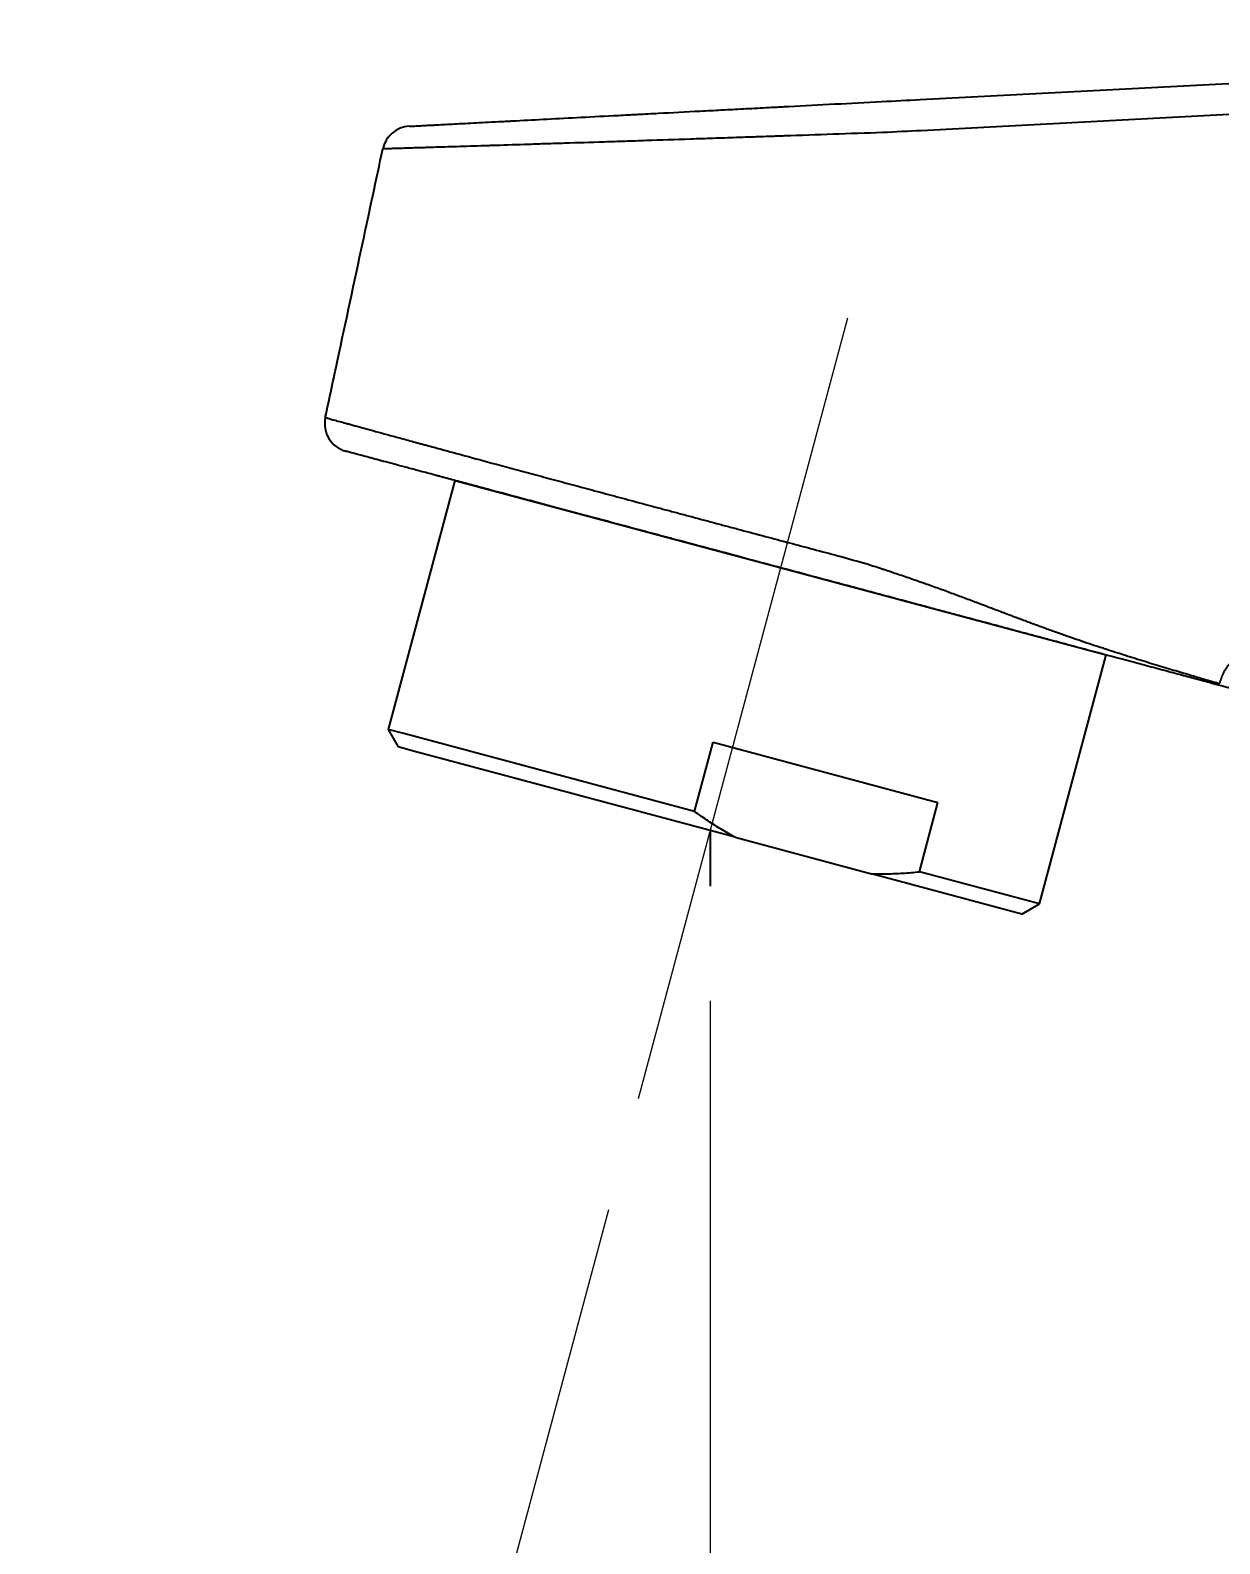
# Model space of a CAD drawing. Extents: x 900 to 2324, y -1513 to 827.
# Drawn here: x 1792.2 to 1833.7, y 210.6 to 263.3 of the extents above; entities that cross this region are included whole.
import ezdxf

# ---------------------------------------------------------------- set-up
doc = ezdxf.new("R2010")
doc.units = 0
doc.header["$LTSCALE"] = 4
doc.header["$MEASUREMENT"] = 0
doc.header["$PDMODE"] = 3
doc.header["$PDSIZE"] = -10
doc.linetypes.add('CENTER2', pattern=[28.575, 19.05, -3.175, 3.175, -3.175])
doc.layers.get('0').update_dxf_attribs({"linetype": 'CONTINUOUS'})
doc.layers.get('DEFPOINTS').update_dxf_attribs({"linetype": 'CONTINUOUS'})
doc.layers.add('1', color=7, linetype='CONTINUOUS')
doc.layers.add('Cneter', color=1, linetype='CENTER2', lineweight=13)
doc.styles.add('Daelim Dimension', font='')
doc.styles.get('Daelim Dimension').set_extended_font_data('나눔고딕')
doc.dimstyles.new('DEFAULT', dxfattribs={"dimscale": 2, "dimtxt": 2, "dimasz": 2, "dimexe": 0, "dimexo": 2, "dimgap": 1, "dimtad": 1, "dimdec": 1, "dimzin": 9, "dimdsep": 46, "dimtxsty": 'Daelim Dimension', "dimcen": 0.5, "dimclrd": 252, "dimclre": 252, "dimclrt": 3, "dimadec": 1, "dimazin": 0, "dimtfac": 1, "dimtdec": 1, "dimtix": 1, "dimtmove": 0, "dimatfit": 3, "dimfxl": 1, "dimtolj": 1, "dimtzin": 1, "dimlwd": 9, "dimlwe": 9, "dimarcsym": 0})

# ---------------------------------------------------------------- blocks, each defined once
blk = doc.blocks.new('*D6')
at = {"color": 5, "lineweight": 9, "ltscale": 0.5, "transparency": 16777216}
for p, q in [((1815.925, 229.477), (1815.925, 172.617)), ((1812.383, 222.195), (1799.672, 174.757))]:
    blk.add_line(p, q, dxfattribs=at)
blk.add_arc((1815.925, 235.413), 62.796, 258.65026, 266.34974, dxfattribs=at)
at = {"color": 5, "ltscale": 0.5, "transparency": 16777216}
for points in [[(1803.415, 173.196), (1803.718, 174.494), (1799.672, 174.757)], [(1811.948, 173.411), (1811.905, 172.078), (1815.925, 172.617)]]:
    blk.add_solid(points, dxfattribs=at)
at = {"layer": 'DEFPOINTS', "color": 0, "ltscale": 0.5, "transparency": 16777216}
for p in [(1820.708, 253.265), (1815.925, 235.413), (1815.925, 233.477), (1813.418, 226.059), (1805.02, 173.571)]:
    blk.add_point(p, dxfattribs=at)
at = {"color": 7, "ltscale": 0.5, "transparency": 16777216, "insert": (1808.731, 180.775), "char_height": 10, "attachment_point": 5, "rotation": 352.5, "style": 'Daelim Dimension'}
blk.add_mtext('\\A1;15.0°', dxfattribs=at)
blk = doc.blocks.new('*D7')
at = {"color": 5, "lineweight": 9, "ltscale": 0.5, "transparency": 16777216}
for p, q in [((1815.925, 229.477), (1815.925, 140.324)), ((1993.004, 170.564), (1993.004, 140.324)), ((1819.925, 140.324), (1989.004, 140.324))]:
    blk.add_line(p, q, dxfattribs=at)
at = {"color": 5, "ltscale": 0.5, "transparency": 16777216}
for points in [[(1819.925, 140.991), (1819.925, 139.658), (1815.925, 140.324)], [(1989.004, 140.991), (1989.004, 139.658), (1993.004, 140.324)]]:
    blk.add_solid(points, dxfattribs=at)
at = {"layer": 'DEFPOINTS', "color": 0, "ltscale": 0.5, "transparency": 16777216}
for p in [(1815.925, 233.477), (1993.004, 174.564), (1993.004, 140.324)]:
    blk.add_point(p, dxfattribs=at)
at = {"color": 7, "ltscale": 0.5, "transparency": 16777216, "insert": (1904.465, 147.66), "char_height": 10, "attachment_point": 5, "style": 'Daelim Dimension'}
blk.add_mtext('\\A1;177', dxfattribs=at)

msp = doc.modelspace()

# ---------------------------------------------------------------- linework, layer by layer
at = {"ltscale": 0.5}
for p, q in [((1807.029, 247.613), (1829.728, 241.531)), ((1815.925, 235.413), (1815.925, 233.477))]:
    msp.add_line(p, q, dxfattribs=at)
at = {"layer": '1', "color": 7, "linetype": 'Continuous', "lineweight": -3}
for p, q in [((1823.246, 260.889), (1869.292, 263.302)), ((1869.324, 262.216), (1823.278, 259.803)), ((1807.029, 247.613), (1804.704, 238.937)), ((1827.404, 232.855), (1829.728, 241.531)), ((1805.252, 238.79), (1804.704, 238.937)), ((1804.704, 238.937), (1805.058, 238.325)), ((1815.384, 236.076), (1805.252, 238.79)), ((1815.384, 236.076), (1816.031, 238.491)), ((1816.031, 238.491), (1823.866, 236.391)), ((1805.583, 238.184), (1805.058, 238.325)), ((1816.799, 235.179), (1805.583, 238.184)), ((1823.219, 233.976), (1823.866, 236.391)), ((1816.799, 235.179), (1821.544, 233.907)), ((1826.791, 232.501), (1821.544, 233.907)), ((1827.404, 232.855), (1823.219, 233.976)), ((1826.791, 232.501), (1827.404, 232.855))]:
    msp.add_line(p, q, dxfattribs=at)
for centre, major_axis, start_param, end_param in [((1805.496, 258.957), (-0.052, 0.999), 0, 1.307603), ((1803.492, 249.596), (-0.775, 0.632), 0.47352, 1.99335)]:
    msp.add_ellipse(centre, major_axis=major_axis, ratio=1, start_param=start_param, end_param=end_param, dxfattribs=at)
for points, knots in [([(1805.443, 259.956), (1805.443, 259.956), (1805.469, 259.957), (1805.574, 259.962), (1805.652, 259.967), (1805.809, 259.975), (1805.926, 259.981), (1806.069, 259.988), (1806.186, 259.995), (1806.247, 259.998), (1806.312, 260.001), (1806.356, 260.003), (1806.378, 260.005), (1806.492, 260.011), (1806.589, 260.016), (1806.795, 260.026), (1806.903, 260.032), (1807.133, 260.044), (1807.253, 260.05), (1807.633, 260.07), (1807.908, 260.085), (1808.355, 260.108), (1808.51, 260.116), (1808.75, 260.129), (1808.872, 260.135), (1808.998, 260.142), (1809.082, 260.146), (1809.125, 260.149), (1809.51, 260.169), (1809.87, 260.188), (1810.625, 260.227), (1811.02, 260.248), (1811.847, 260.291), (1812.278, 260.314), (1812.84, 260.343), (1813.01, 260.352), (1813.182, 260.361), (1813.298, 260.367), (1813.356, 260.37), (1813.647, 260.386), (1813.882, 260.398), (1814.594, 260.435), (1815.08, 260.461), (1815.822, 260.5), (1816.072, 260.513), (1816.577, 260.539), (1816.831, 260.552), (1817.218, 260.573), (1817.347, 260.579), (1817.607, 260.593), (1817.738, 260.6), (1818, 260.614), (1818.132, 260.621), (1818.331, 260.631), (1818.398, 260.635), (1818.531, 260.642), (1818.597, 260.645), (1819.197, 260.676), (1819.733, 260.704), (1820.811, 260.761), (1821.354, 260.789), (1821.9, 260.818)], [0, 0, 0, 0, 0.0625, 0.0625, 0.125, 0.125, 0.15625, 0.1875, 0.1875, 0.203125, 0.210937, 0.210937, 0.21875, 0.21875, 0.25, 0.25, 0.28125, 0.28125, 0.3125, 0.3125, 0.375, 0.375, 0.40625, 0.40625, 0.421875, 0.429687, 0.429687, 0.4375, 0.4375, 0.5, 0.5, 0.5625, 0.5625, 0.625, 0.625, 0.640625, 0.648437, 0.648437, 0.65625, 0.65625, 0.6875, 0.6875, 0.75, 0.75, 0.78125, 0.78125, 0.8125, 0.8125, 0.828125, 0.828125, 0.84375, 0.84375, 0.859375, 0.859375, 0.867187, 0.867187, 0.875, 0.875, 0.9375, 0.9375, 1, 1, 1, 1]), ([(1821.936, 259.736), (1821.358, 259.716), (1820.784, 259.696), (1819.642, 259.657), (1819.075, 259.637), (1818.441, 259.615), (1818.37, 259.613), (1818.229, 259.608), (1818.159, 259.605), (1817.949, 259.598), (1817.809, 259.593), (1817.601, 259.586), (1817.531, 259.583), (1817.393, 259.579), (1817.186, 259.572), (1816.981, 259.565), (1816.572, 259.551), (1816.302, 259.542), (1815.768, 259.524), (1815.504, 259.515), (1814.718, 259.489), (1814.205, 259.472), (1813.451, 259.447), (1813.203, 259.438), (1812.834, 259.426), (1812.711, 259.422), (1812.469, 259.414), (1812.349, 259.41), (1811.755, 259.391), (1811.299, 259.377), (1810.643, 259.356), (1810.43, 259.35), (1810.012, 259.337), (1809.807, 259.33), (1809.208, 259.311), (1808.828, 259.299), (1808.42, 259.286), (1808.375, 259.285), (1808.286, 259.282), (1808.153, 259.278), (1808.024, 259.274), (1807.77, 259.266), (1807.606, 259.261), (1807.134, 259.246), (1806.842, 259.237), (1806.441, 259.224), (1806.314, 259.221), (1806.132, 259.215), (1806.073, 259.213), (1805.957, 259.21), (1805.902, 259.208), (1805.738, 259.203), (1805.636, 259.2), (1805.515, 259.197), (1805.491, 259.196), (1805.445, 259.194), (1805.376, 259.192), (1805.311, 259.19), (1805.187, 259.186), (1805.111, 259.184), (1804.971, 259.18), (1804.909, 259.178), (1804.825, 259.175), (1804.798, 259.175), (1804.749, 259.173), (1804.726, 259.173), (1804.663, 259.171), (1804.628, 259.17), (1804.545, 259.167), (1804.518, 259.166), (1804.518, 259.166)], [0, 0, 0, 0, 0.0625, 0.0625, 0.125, 0.125, 0.132813, 0.132813, 0.140625, 0.140625, 0.15625, 0.15625, 0.164063, 0.164063, 0.171875, 0.1875, 0.1875, 0.21875, 0.21875, 0.25, 0.25, 0.3125, 0.3125, 0.34375, 0.34375, 0.359375, 0.359375, 0.375, 0.375, 0.4375, 0.4375, 0.46875, 0.46875, 0.5, 0.5, 0.5625, 0.5625, 0.570313, 0.570313, 0.578125, 0.59375, 0.59375, 0.625, 0.625, 0.6875, 0.6875, 0.71875, 0.71875, 0.734375, 0.734375, 0.75, 0.75, 0.78125, 0.78125, 0.789063, 0.789063, 0.796875, 0.8125, 0.8125, 0.84375, 0.84375, 0.875, 0.875, 0.890625, 0.890625, 0.90625, 0.90625, 0.9375, 0.9375, 1, 1, 1, 1]), ([(1802.514, 249.805), (1802.657, 250.47), (1802.799, 251.134), (1803.234, 253.167), (1803.527, 254.535), (1804.052, 256.991), (1804.285, 258.079), (1804.518, 259.166)], [0, 0, 0, 0, 0.212938, 0.212938, 0.651489, 0.651489, 1, 1, 1, 1]), ([(1802.514, 249.805), (1802.514, 249.805), (1802.529, 249.801), (1802.572, 249.789), (1802.66, 249.765), (1802.747, 249.741), (1802.922, 249.693), (1803.052, 249.657), (1803.212, 249.614), (1803.321, 249.584), (1803.343, 249.578), (1803.388, 249.565), (1803.411, 249.559), (1803.482, 249.54), (1803.531, 249.526), (1803.682, 249.485), (1803.79, 249.455), (1804.018, 249.393), (1804.139, 249.359), (1804.394, 249.29), (1804.662, 249.216), (1805.102, 249.096), (1805.421, 249.009), (1805.67, 248.942), (1805.797, 248.907), (1805.927, 248.872), (1806.015, 248.848), (1806.059, 248.836), (1806.282, 248.775), (1806.649, 248.675), (1807.228, 248.518), (1807.635, 248.407), (1808.26, 248.238), (1808.697, 248.119), (1809.384, 247.934), (1809.618, 247.871), (1809.976, 247.774), (1810.097, 247.741), (1810.34, 247.676), (1810.462, 247.643), (1810.83, 247.544), (1811.328, 247.41), (1812.09, 247.205), (1812.609, 247.065), (1813.134, 246.924), (1813.4, 246.853), (1813.802, 246.745), (1813.937, 246.709), (1814.208, 246.636), (1814.344, 246.6), (1814.618, 246.526), (1814.756, 246.489), (1815.033, 246.415), (1815.172, 246.378), (1815.589, 246.267), (1815.868, 246.192), (1816.289, 246.08), (1816.429, 246.042), (1816.711, 245.967), (1816.852, 245.929), (1817.558, 245.741), (1818.123, 245.59), (1819.25, 245.29), (1819.812, 245.141), (1820.375, 244.991)], [0, 0, 0, 0, 0.03125, 0.0625, 0.0625, 0.125, 0.125, 0.15625, 0.1875, 0.1875, 0.195312, 0.195312, 0.203125, 0.203125, 0.21875, 0.21875, 0.25, 0.25, 0.28125, 0.28125, 0.3125, 0.34375, 0.375, 0.375, 0.390625, 0.398437, 0.398437, 0.40625, 0.40625, 0.4375, 0.46875, 0.5, 0.5, 0.5625, 0.5625, 0.59375, 0.59375, 0.609375, 0.609375, 0.625, 0.625, 0.65625, 0.6875, 0.71875, 0.71875, 0.75, 0.75, 0.765625, 0.765625, 0.78125, 0.78125, 0.796875, 0.796875, 0.8125, 0.8125, 0.84375, 0.84375, 0.859375, 0.859375, 0.875, 0.875, 0.9375, 0.9375, 1, 1, 1, 1]), ([(1820.006, 244.136), (1819.478, 244.277), (1818.95, 244.419), (1817.898, 244.701), (1817.373, 244.841), (1816.325, 245.122), (1815.803, 245.262), (1815.151, 245.437), (1815.021, 245.472), (1814.826, 245.524), (1814.761, 245.541), (1814.631, 245.576), (1814.566, 245.593), (1814.373, 245.645), (1814.244, 245.68), (1813.989, 245.748), (1813.862, 245.782), (1813.484, 245.884), (1813.234, 245.95), (1812.74, 246.083), (1812.251, 246.214), (1811.534, 246.406), (1811.066, 246.531), (1810.719, 246.624), (1810.546, 246.671), (1810.375, 246.716), (1810.262, 246.747), (1810.205, 246.762), (1809.924, 246.837), (1809.704, 246.896), (1809.057, 247.07), (1808.645, 247.18), (1808.057, 247.338), (1807.674, 247.44), (1807.128, 247.587), (1806.783, 247.679), (1806.573, 247.735), (1806.531, 247.746), (1806.448, 247.769), (1806.325, 247.802), (1806.206, 247.834), (1805.972, 247.896), (1805.671, 247.977), (1805.257, 248.088), (1805.004, 248.156), (1804.764, 248.22), (1804.65, 248.25), (1804.435, 248.308), (1804.334, 248.335), (1804.191, 248.373), (1804.145, 248.386), (1804.078, 248.404), (1804.057, 248.409), (1804.014, 248.421), (1803.909, 248.449), (1803.74, 248.494), (1803.617, 248.527), (1803.453, 248.571), (1803.37, 248.593), (1803.288, 248.615), (1803.247, 248.626), (1803.233, 248.63), (1803.234, 248.63)], [0, 0, 0, 0, 0.0625, 0.0625, 0.125, 0.125, 0.1875, 0.1875, 0.203125, 0.203125, 0.210937, 0.210937, 0.21875, 0.21875, 0.234375, 0.234375, 0.25, 0.25, 0.28125, 0.28125, 0.3125, 0.34375, 0.375, 0.375, 0.390625, 0.398437, 0.398437, 0.40625, 0.40625, 0.4375, 0.4375, 0.5, 0.5, 0.53125, 0.5625, 0.59375, 0.59375, 0.601562, 0.601562, 0.609375, 0.625, 0.625, 0.65625, 0.6875, 0.71875, 0.71875, 0.75, 0.75, 0.78125, 0.78125, 0.796875, 0.796875, 0.804687, 0.804687, 0.8125, 0.84375, 0.875, 0.875, 0.9375, 0.9375, 0.96875, 1, 1, 1, 1]), ([(1833.679, 240.533), (1833.681, 240.539), (1833.685, 240.551), (1833.691, 240.57), (1833.697, 240.587), (1833.703, 240.605), (1833.709, 240.621), (1833.715, 240.637), (1833.721, 240.652), (1833.726, 240.666), (1833.731, 240.679), (1833.736, 240.695), (1833.742, 240.713), (1833.749, 240.734), (1833.757, 240.756), (1833.766, 240.779), (1833.775, 240.803), (1833.786, 240.828), (1833.797, 240.855), (1833.81, 240.882), (1833.824, 240.911), (1833.839, 240.94), (1833.855, 240.971), (1833.874, 241.003), (1833.894, 241.036), (1833.916, 241.071), (1833.939, 241.106), (1833.965, 241.143), (1833.996, 241.184), (1834.031, 241.229), (1834.072, 241.276), (1834.114, 241.323), (1834.158, 241.368), (1834.202, 241.412), (1834.247, 241.454), (1834.291, 241.494), (1834.336, 241.534), (1834.38, 241.571), (1834.424, 241.607), (1834.467, 241.642), (1834.509, 241.675), (1834.549, 241.706), (1834.589, 241.736), (1834.627, 241.764), (1834.663, 241.79), (1834.698, 241.815), (1834.731, 241.838), (1834.762, 241.859), (1834.791, 241.879), (1834.85, 241.918), (1834.944, 241.976), (1835.077, 242.055), (1835.216, 242.134), (1835.361, 242.212), (1835.512, 242.29), (1835.669, 242.368), (1835.83, 242.446), (1835.997, 242.524), (1836.168, 242.602), (1836.343, 242.679), (1836.523, 242.756), (1836.706, 242.834), (1836.893, 242.911), (1837.084, 242.988), (1837.278, 243.064), (1837.476, 243.141), (1837.677, 243.218), (1837.833, 243.276), (1837.943, 243.317), (1838.006, 243.34), (1838.07, 243.364), (1838.135, 243.387), (1838.2, 243.411), (1838.265, 243.435), (1838.331, 243.458), (1838.397, 243.482), (1838.464, 243.506), (1838.531, 243.53), (1838.599, 243.554), (1838.667, 243.578), (1838.736, 243.602), (1838.805, 243.627), (1838.875, 243.651), (1838.945, 243.675), (1839.015, 243.7), (1839.086, 243.724), (1839.158, 243.749), (1839.23, 243.774), (1839.302, 243.799), (1839.375, 243.823), (1839.448, 243.848), (1839.521, 243.874), (1839.595, 243.899), (1839.67, 243.924), (1839.745, 243.949), (1839.82, 243.975), (1839.896, 244), (1839.972, 244.026), (1840.048, 244.051), (1840.125, 244.077), (1840.202, 244.103), (1840.28, 244.129), (1840.358, 244.155), (1840.437, 244.181), (1840.516, 244.207), (1840.595, 244.234), (1840.675, 244.26), (1840.755, 244.286), (1840.836, 244.313), (1840.917, 244.34), (1840.998, 244.366), (1841.08, 244.393), (1841.162, 244.42), (1841.245, 244.447), (1841.327, 244.474), (1841.411, 244.501), (1841.494, 244.529), (1841.579, 244.556), (1841.663, 244.583), (1841.748, 244.611), (1841.833, 244.639), (1841.919, 244.666), (1842.005, 244.694), (1842.091, 244.722), (1842.178, 244.75), (1842.265, 244.778), (1842.353, 244.806), (1842.441, 244.835), (1842.529, 244.863), (1842.618, 244.892), (1842.707, 244.92), (1842.796, 244.949), (1842.886, 244.977), (1842.976, 245.006), (1843.066, 245.035), (1843.157, 245.064), (1843.249, 245.093), (1843.34, 245.122), (1843.432, 245.151), (1843.525, 245.181), (1843.618, 245.21), (1843.711, 245.239), (1843.804, 245.269), (1843.898, 245.298), (1843.993, 245.328), (1844.088, 245.358), (1844.183, 245.387), (1844.278, 245.417), (1844.374, 245.447), (1844.47, 245.477), (1844.567, 245.507), (1844.664, 245.537), (1844.761, 245.567), (1844.859, 245.597), (1844.958, 245.628), (1845.056, 245.658), (1845.155, 245.688), (1845.255, 245.719), (1845.355, 245.749), (1845.455, 245.78), (1845.555, 245.81), (1845.656, 245.841), (1845.758, 245.871), (1845.86, 245.902), (1845.962, 245.933), (1846.065, 245.963), (1846.168, 245.994), (1846.272, 246.025), (1846.376, 246.056), (1846.48, 246.086), (1846.585, 246.117), (1846.69, 246.148), (1846.796, 246.179), (1846.902, 246.21), (1847.009, 246.241), (1847.116, 246.271), (1847.223, 246.302), (1847.331, 246.333), (1847.44, 246.364), (1847.549, 246.395), (1847.658, 246.426), (1847.768, 246.457), (1847.878, 246.487), (1847.989, 246.518), (1848.1, 246.549), (1848.212, 246.58), (1848.324, 246.611), (1848.437, 246.641), (1848.55, 246.672), (1848.664, 246.702), (1848.778, 246.733), (1848.893, 246.764), (1849.008, 246.794), (1849.124, 246.824), (1849.24, 246.855), (1849.357, 246.885), (1849.474, 246.915), (1849.592, 246.946), (1849.71, 246.976), (1849.829, 247.006), (1849.948, 247.036), (1850.068, 247.065), (1850.189, 247.095), (1850.31, 247.125), (1850.432, 247.154), (1850.554, 247.184), (1850.677, 247.213), (1850.8, 247.242), (1850.924, 247.272), (1851.049, 247.3), (1851.174, 247.329), (1851.3, 247.358), (1851.426, 247.387), (1851.51, 247.406), (1851.553, 247.415)], [0, 0, 0, 0, 0.004984, 0.009675, 0.014087, 0.01823, 0.022117, 0.025758, 0.029162, 0.032338, 0.035295, 0.038039, 0.042302, 0.046672, 0.051141, 0.055703, 0.060348, 0.065071, 0.069865, 0.074723, 0.079639, 0.084609, 0.089627, 0.094689, 0.099793, 0.104936, 0.110115, 0.115331, 0.120583, 0.127232, 0.13351, 0.139445, 0.145061, 0.150379, 0.155418, 0.160194, 0.164721, 0.16901, 0.173072, 0.176915, 0.180546, 0.183971, 0.187195, 0.190223, 0.193058, 0.195703, 0.19816, 0.200432, 0.202521, 0.204428, 0.212875, 0.221315, 0.229777, 0.238287, 0.246857, 0.255501, 0.264226, 0.273041, 0.281949, 0.290953, 0.300057, 0.309259, 0.318562, 0.327964, 0.337465, 0.347065, 0.356764, 0.366561, 0.369578, 0.372615, 0.375671, 0.378746, 0.381841, 0.384955, 0.388089, 0.391241, 0.394413, 0.397604, 0.400814, 0.404043, 0.40729, 0.410557, 0.413843, 0.417147, 0.42047, 0.423812, 0.427173, 0.430552, 0.433949, 0.437365, 0.440799, 0.444252, 0.447723, 0.451212, 0.45472, 0.458245, 0.461789, 0.46535, 0.46893, 0.472528, 0.476143, 0.479776, 0.483427, 0.487096, 0.490783, 0.494487, 0.498209, 0.501949, 0.505706, 0.509481, 0.513273, 0.517083, 0.52091, 0.524754, 0.528616, 0.532496, 0.536393, 0.540307, 0.544238, 0.548187, 0.552153, 0.556136, 0.560136, 0.564153, 0.568188, 0.572239, 0.576307, 0.580393, 0.584495, 0.588615, 0.592751, 0.596905, 0.601075, 0.605263, 0.609467, 0.613689, 0.617927, 0.622183, 0.626455, 0.630745, 0.635052, 0.639375, 0.643716, 0.648074, 0.65245, 0.656842, 0.661252, 0.665679, 0.670123, 0.674584, 0.679063, 0.68356, 0.688074, 0.692605, 0.697154, 0.701721, 0.706305, 0.710907, 0.715527, 0.720165, 0.724821, 0.729495, 0.734187, 0.738897, 0.743625, 0.748372, 0.753137, 0.757921, 0.762723, 0.767544, 0.772384, 0.777243, 0.78212, 0.787017, 0.791933, 0.796868, 0.801823, 0.806797, 0.81179, 0.816804, 0.821837, 0.82689, 0.831964, 0.837057, 0.842171, 0.847306, 0.852461, 0.857637, 0.862833, 0.868051, 0.87329, 0.878551, 0.883832, 0.889136, 0.894461, 0.899808, 0.905177, 0.910569, 0.915983, 0.921419, 0.926879, 0.932361, 0.937866, 0.943395, 0.948947, 0.954522, 0.960122, 0.965745, 0.971393, 0.977065, 0.982761, 0.988483, 0.994229, 1, 1, 1, 1]), ([(1821.294, 244.734), (1821.384, 244.708), (1821.473, 244.68), (1821.651, 244.625), (1821.739, 244.596), (1821.827, 244.565)], [0, 0, 0, 0, 0.5, 0.5, 1, 1, 1, 1]), ([(1821.827, 244.565), (1821.847, 244.559), (1821.867, 244.552), (1821.907, 244.539), (1821.966, 244.52), (1822.106, 244.474), (1822.225, 244.434), (1822.383, 244.381), (1822.462, 244.355), (1822.62, 244.301), (1822.698, 244.275), (1822.934, 244.194), (1823.09, 244.14), (1823.284, 244.071), (1823.323, 244.058), (1823.401, 244.03), (1823.44, 244.017), (1823.556, 243.976), (1823.71, 243.921), (1823.864, 243.866), (1824.017, 243.81), (1824.094, 243.782), (1824.322, 243.698), (1824.473, 243.642), (1824.773, 243.53), (1824.922, 243.474), (1825.107, 243.405), (1825.144, 243.391), (1825.218, 243.364), (1825.328, 243.322), (1825.438, 243.281), (1825.656, 243.198), (1825.801, 243.142), (1826.088, 243.033), (1826.23, 242.979), (1826.443, 242.899), (1826.513, 242.872), (1826.619, 242.833), (1826.654, 242.82), (1826.724, 242.794), (1826.899, 242.729), (1827.071, 242.665), (1827.343, 242.564), (1827.478, 242.514), (1827.744, 242.417), (1827.876, 242.37), (1828.04, 242.312), (1828.072, 242.301), (1828.138, 242.278), (1828.235, 242.244), (1828.332, 242.21), (1828.524, 242.143), (1828.651, 242.099), (1829.028, 241.969), (1829.274, 241.886), (1829.576, 241.787), (1829.651, 241.763), (1829.726, 241.738), (1829.748, 241.731), (1829.756, 241.729), (1829.771, 241.724), (1829.808, 241.712), (1829.965, 241.662), (1830.112, 241.615), (1830.343, 241.541), (1830.458, 241.504), (1830.627, 241.45), (1830.683, 241.433), (1830.795, 241.397), (1830.851, 241.38), (1831.126, 241.294), (1831.339, 241.229), (1831.598, 241.15), (1831.65, 241.135), (1831.726, 241.112), (1831.752, 241.104), (1831.802, 241.089), (1831.929, 241.051), (1832.052, 241.015), (1832.343, 240.928), (1832.528, 240.873), (1832.884, 240.767), (1833.054, 240.717), (1833.379, 240.623), (1833.533, 240.578), (1833.68, 240.536)], [0, 0, 0, 0, 0.003906, 0.003906, 0.007813, 0.015625, 0.03125, 0.03125, 0.046875, 0.046875, 0.0625, 0.0625, 0.09375, 0.09375, 0.101563, 0.101563, 0.109375, 0.109375, 0.125, 0.140625, 0.140625, 0.15625, 0.15625, 0.1875, 0.1875, 0.21875, 0.21875, 0.226563, 0.226563, 0.234375, 0.25, 0.25, 0.28125, 0.28125, 0.3125, 0.3125, 0.328125, 0.328125, 0.335938, 0.335938, 0.34375, 0.375, 0.375, 0.40625, 0.40625, 0.4375, 0.4375, 0.445313, 0.445313, 0.453125, 0.46875, 0.46875, 0.5, 0.5, 0.5625, 0.5625, 0.578125, 0.582031, 0.582031, 0.583984, 0.583984, 0.585938, 0.59375, 0.625, 0.625, 0.65625, 0.65625, 0.671875, 0.671875, 0.6875, 0.6875, 0.75, 0.75, 0.765625, 0.765625, 0.773438, 0.773438, 0.78125, 0.8125, 0.8125, 0.875, 0.875, 0.9375, 0.9375, 1, 1, 1, 1]), ([(1833.369, 240.555), (1833.216, 240.596), (1833.054, 240.64), (1832.714, 240.731), (1832.536, 240.778), (1832.162, 240.879), (1831.967, 240.931), (1831.662, 241.013), (1831.558, 241.04), (1831.348, 241.097), (1831.241, 241.125), (1830.914, 241.213), (1830.689, 241.273), (1830.338, 241.367), (1830.22, 241.399), (1829.98, 241.463), (1829.858, 241.496), (1829.613, 241.562), (1829.488, 241.595), (1829.237, 241.662), (1829.11, 241.696), (1828.726, 241.799), (1828.464, 241.87), (1828.062, 241.977), (1827.926, 242.014), (1827.653, 242.087), (1827.515, 242.124), (1827.236, 242.199), (1827.095, 242.236), (1826.81, 242.313), (1826.666, 242.351), (1826.447, 242.41), (1826.374, 242.429), (1826.228, 242.469), (1826.154, 242.489), (1825.932, 242.548), (1825.783, 242.588), (1825.333, 242.708), (1825.03, 242.79), (1824.57, 242.913), (1824.416, 242.954), (1824.106, 243.037), (1823.951, 243.079), (1823.638, 243.163), (1823.48, 243.205), (1823.165, 243.289), (1823.007, 243.332), (1822.532, 243.459), (1822.213, 243.544), (1821.813, 243.652), (1821.733, 243.673), (1821.572, 243.716), (1821.492, 243.738), (1821.331, 243.781), (1821.25, 243.803), (1821.089, 243.846), (1821.008, 243.867), (1820.927, 243.889)], [0, 0, 0, 0, 0.0625, 0.0625, 0.125, 0.125, 0.1875, 0.1875, 0.21875, 0.21875, 0.25, 0.25, 0.3125, 0.3125, 0.34375, 0.34375, 0.375, 0.375, 0.40625, 0.40625, 0.4375, 0.4375, 0.5, 0.5, 0.53125, 0.53125, 0.5625, 0.5625, 0.59375, 0.59375, 0.625, 0.625, 0.640625, 0.640625, 0.65625, 0.65625, 0.6875, 0.6875, 0.75, 0.75, 0.78125, 0.78125, 0.8125, 0.8125, 0.84375, 0.84375, 0.875, 0.875, 0.9375, 0.9375, 0.953125, 0.953125, 0.96875, 0.96875, 0.984375, 0.984375, 1, 1, 1, 1]), ([(1835.147, 240.079), (1835.131, 240.083), (1835.08, 240.097), (1834.98, 240.123), (1834.969, 240.127), (1834.945, 240.133), (1834.932, 240.136), (1834.892, 240.147), (1834.863, 240.155), (1834.771, 240.18), (1834.701, 240.198), (1834.584, 240.23), (1834.543, 240.241), (1834.457, 240.264), (1834.412, 240.276), (1834.272, 240.313), (1834.072, 240.367), (1833.848, 240.427), (1833.672, 240.474), (1833.611, 240.49), (1833.519, 240.515), (1833.488, 240.523), (1833.425, 240.54), (1833.394, 240.549), (1833.361, 240.557)], [0, 0, 0, 0, 0.25, 0.25, 0.28125, 0.28125, 0.3125, 0.3125, 0.375, 0.375, 0.5, 0.5, 0.5625, 0.5625, 0.625, 0.625, 0.75, 0.875, 0.875, 0.9375, 0.9375, 0.96875, 0.96875, 1, 1, 1, 1]), ([(1833.369, 240.555), (1833.419, 240.542), (1833.47, 240.533), (1833.575, 240.527), (1833.627, 240.529), (1833.68, 240.536)], [0, 0, 0, 0, 0.5, 0.5, 1, 1, 1, 1])]:
    msp.add_open_spline(points, degree=3, knots=knots, dxfattribs=at)
for points in [[(1821.9, 260.818), (1822.349, 260.842), (1822.798, 260.865), (1823.246, 260.889)], [(1823.278, 259.803), (1822.833, 259.781), (1822.389, 259.758), (1821.944, 259.737)], [(1820.375, 244.991), (1820.684, 244.905), (1820.993, 244.819), (1821.303, 244.733)], [(1820.927, 243.889), (1820.62, 243.971), (1820.313, 244.054), (1820.006, 244.136)], [(1816.799, 235.179), (1816.642, 235.264), (1816.327, 235.445), (1815.857, 235.743), (1815.541, 235.962), (1815.384, 236.076)], [(1821.544, 233.907), (1821.723, 233.903), (1822.086, 233.902), (1822.643, 233.925), (1823.025, 233.956), (1823.219, 233.976)]]:
    msp.add_open_spline(points, degree=3, dxfattribs=at)
at = {"layer": 'Cneter', "lineweight": 5, "ltscale": 0.5}
msp.add_line((1820.708, 253.265), (1813.418, 226.059), dxfattribs=at)

# ---------------------------------------------------------------- dimensions: what is measured, and where the dimension line sits
at = {"color": 5, "ltscale": 0.5}
dim = msp.add_angular_dim_2l(base=(1805.02, 173.571), line1=((1815.925, 235.413), (1815.925, 233.477)), line2=((1820.708, 253.265), (1813.418, 226.059)), dimstyle='DEFAULT', override={"dimtxt": 5, "dimclrd": 5, "dimclre": 5, "dimclrt": 7}, dxfattribs=at)
dim.commit()
dim.dimension.update_dxf_attribs({"geometry": '*D6', "text_midpoint": (1808.731, 180.775)})
dim = msp.add_linear_dim(base=(1993.004, 140.324), p1=(1815.925, 233.477), p2=(1993.004, 174.564), text='177', dimstyle='DEFAULT', override={"dimtxt": 5, "dimclrd": 5, "dimclre": 5, "dimclrt": 7}, dxfattribs=at)
dim.commit()
dim.dimension.update_dxf_attribs({"geometry": '*D7', "text_midpoint": (1904.465, 147.66)})

doc.saveas('drawing.dxf')
